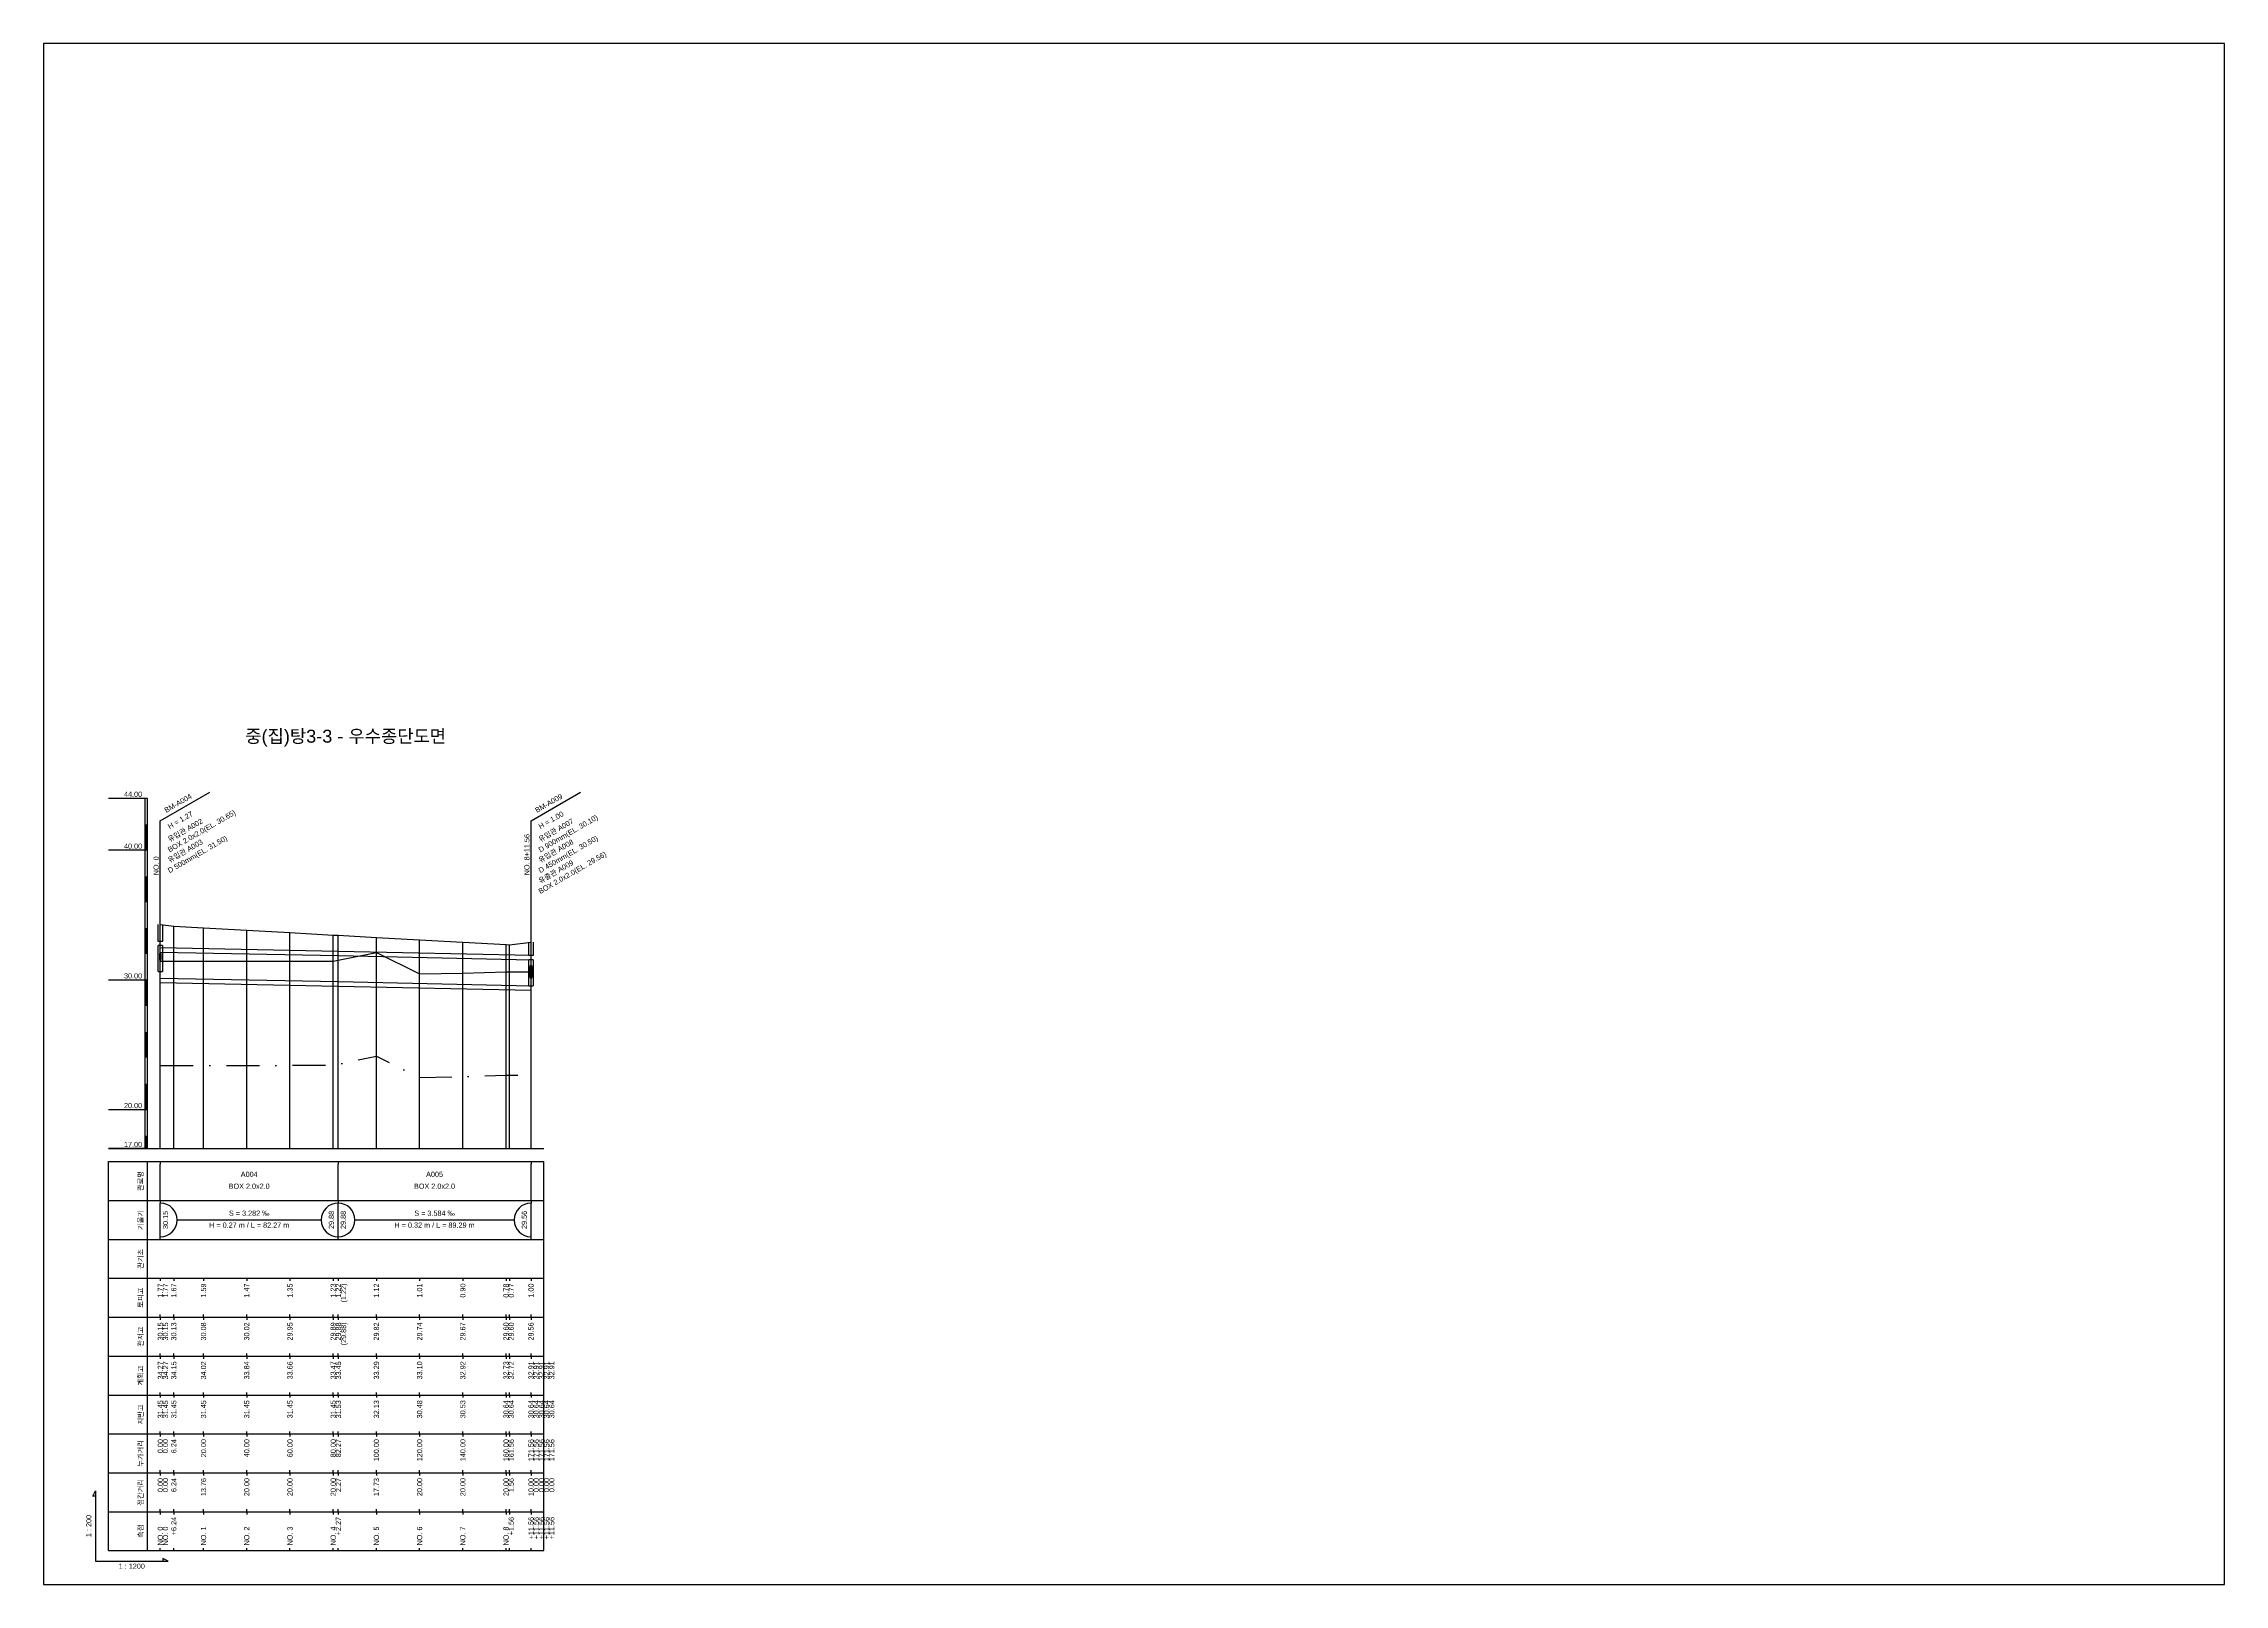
# Model space of a CAD drawing. Header units: millimetres. Extents: x -105495 to 3444, y -108190 to 2013.
# Drawn here: x 20 to 861, y -11592 to -10998 of the extents above; entities that cross this region are included whole.
import ezdxf
from ezdxf.enums import TextEntityAlignment as Align

# ---------------------------------------------------------------- set-up
doc = ezdxf.new("R2010")
doc.units = ezdxf.units.MM
doc.linetypes.add('DASHDOT', pattern=[25.4, 12.7, -6.35, 0, -6.35])
for name, color, linetype in [('KZ_종단_계획선', 1, 'Continuous'), ('KZ_종단_관로', 4, 'Continuous'), ('KZ_종단_깃발', 7, 'Continuous'), ('KZ_종단_노선명', 7, 'Continuous'), ('KZ_종단_도각', 7, 'Continuous'), ('KZ_종단_맨홀', 4, 'Continuous'), ('KZ_종단_수직선', 7, 'Continuous'), ('KZ_종단_암거', 1, 'Continuous'), ('KZ_종단_암선1', 56, 'DASHDOT'), ('KZ_종단_원형관', 4, 'Continuous'), ('KZ_종단_지반선', 3, 'Continuous'), ('KZ_종단_테이블문자', 7, 'Continuous'), ('KZ_종단_테이블선', 7, 'Continuous'), ('KZ_종단_폴대', 7, 'Continuous')]:
    doc.layers.add(name, color=color, linetype=linetype)
doc.styles.get("Standard").update_dxf_attribs({"font": 'arial.ttf'})

msp = doc.modelspace()

# ---------------------------------------------------------------- linework, layer by layer
at = {"layer": 'KZ_종단_계획선'}
msp.add_lwpolyline([(65, -11337.63), (65, -11337.63), (70.2, -11338.25), (81.67, -11338.88), (98.33, -11339.8), (115, -11340.72), (131.67, -11341.65), (133.56, -11341.75), (148.33, -11342.57), (165, -11343.49), (181.67, -11344.41), (198.33, -11345.33), (199.63, -11345.4), (207.96, -11344.43), (207.96, -11344.43), (207.96, -11344.43), (207.96, -11344.43), (207.96, -11344.43)], dxfattribs=at)
at = {"layer": 'KZ_종단_관로'}
for points in [[(65, -11346.5), (133.56, -11347.85)], [(65, -11348.25), (133.56, -11349.6)], [(133.56, -11347.85), (207.96, -11349.45)], [(133.56, -11349.6), (207.96, -11351.2)], [(65, -11358.25), (133.56, -11359.6)], [(65, -11360), (133.56, -11361.35)], [(133.56, -11359.6), (207.96, -11361.2)], [(133.56, -11361.35), (207.96, -11362.95)]]:
    msp.add_lwpolyline(points, dxfattribs=at)
at = {"layer": 'KZ_종단_깃발'}
for p, q in [((65, -11297.63), (84.05, -11286.63)), ((207.96, -11297.63), (227.02, -11286.63)), ((65, -11424), (65, -11297.63)), ((207.96, -11424), (207.96, -11297.63))]:
    msp.add_line(p, q, dxfattribs=at)
at = {"layer": 'KZ_종단_도각'}
msp.add_lwpolyline([(20, -11592), (861, -11592), (861, -10998), (20, -10998)], close=True, dxfattribs=at)
at = {"layer": 'KZ_종단_맨홀'}
for points in [[(64, -11337.63), (64, -11344), (66, -11344), (66, -11337.63)], [(206.96, -11344.43), (206.96, -11349.45), (208.96, -11349.45), (208.96, -11344.43)]]:
    msp.add_lwpolyline(points, dxfattribs=at)
at = {"layer": 'KZ_종단_수직선'}
for p, q in [((65, -11424), (65, -11337.63)), ((65, -11424), (65, -11337.63)), ((65, -11424), (65, -11337.63)), ((70.2, -11424), (70.2, -11338.25)), ((81.67, -11424), (81.67, -11338.88)), ((98.33, -11424), (98.33, -11339.8)), ((115, -11424), (115, -11340.72)), ((131.67, -11424), (131.67, -11341.65)), ((133.56, -11424), (133.56, -11341.75)), ((148.33, -11424), (148.33, -11342.57)), ((165, -11424), (165, -11343.49)), ((181.67, -11424), (181.67, -11344.41)), ((207.97, -11424), (207.97, -11344.43)), ((207.97, -11424), (207.97, -11344.43)), ((207.97, -11424), (207.97, -11344.43)), ((207.97, -11424), (207.97, -11344.43)), ((207.97, -11424), (207.97, -11344.43)), ((198.33, -11424), (198.33, -11345.33)), ((199.63, -11424), (199.63, -11345.4))]:
    msp.add_line(p, q, dxfattribs=at)
at = {"layer": 'KZ_종단_암거'}
for p, q in [((65.83, -11345.75), (64.17, -11345.75)), ((64.17, -11355.75), (64.17, -11345.75)), ((65.83, -11345.75), (65.83, -11355.75)), ((208.8, -11351.2), (207.13, -11351.2)), ((207.13, -11361.2), (207.13, -11351.2)), ((208.8, -11351.2), (208.8, -11361.2)), ((64.17, -11355.75), (65.83, -11355.75)), ((207.13, -11361.2), (208.8, -11361.2))]:
    msp.add_line(p, q, dxfattribs=at)
at = {"layer": 'KZ_종단_암선1', "flags": 128}
msp.add_lwpolyline([(65, -11392.02), (65, -11392.02), (70.2, -11392.01), (81.67, -11391.98), (98.33, -11391.93), (115, -11391.88), (131.67, -11391.83), (133.56, -11391.44), (148.33, -11388.35), (165, -11396.57), (181.67, -11396.24), (198.33, -11395.71), (199.63, -11395.71), (207.97, -11395.71), (207.97, -11395.71), (207.97, -11395.71), (207.97, -11395.71), (207.97, -11395.67)], dxfattribs=at)
at = {"layer": 'KZ_종단_원형관'}
for p, q in [((64.76, -11349.77), (64.77, -11349.52)), ((64.76, -11350.02), (64.76, -11349.77)), ((64.76, -11350.28), (64.76, -11350.02)), ((64.77, -11350.52), (64.76, -11350.28)), ((64.77, -11349.52), (64.79, -11349.29)), ((64.79, -11350.75), (64.77, -11350.52)), ((64.79, -11349.29), (64.81, -11349.08)), ((64.81, -11350.96), (64.79, -11350.75)), ((64.81, -11349.08), (64.84, -11348.9)), ((64.84, -11351.14), (64.81, -11350.96)), ((64.84, -11348.9), (64.88, -11348.76)), ((64.88, -11351.29), (64.84, -11351.14)), ((64.88, -11348.76), (64.92, -11348.65)), ((64.92, -11351.39), (64.88, -11351.29)), ((64.92, -11348.65), (64.96, -11348.58)), ((64.96, -11351.46), (64.92, -11351.39)), ((64.96, -11348.58), (65, -11348.56)), ((65, -11351.48), (64.96, -11351.46)), ((65, -11348.56), (65.04, -11348.58)), ((65.04, -11351.46), (65, -11351.48)), ((65.04, -11348.58), (65.08, -11348.65)), ((65.08, -11351.39), (65.04, -11351.46)), ((65.08, -11348.65), (65.12, -11348.76)), ((65.12, -11351.29), (65.08, -11351.39)), ((65.12, -11348.76), (65.16, -11348.9)), ((65.16, -11351.14), (65.12, -11351.29)), ((65.16, -11348.9), (65.19, -11349.08)), ((65.19, -11350.96), (65.16, -11351.14)), ((65.19, -11349.08), (65.21, -11349.29)), ((65.21, -11350.75), (65.19, -11350.96)), ((65.21, -11349.29), (65.23, -11349.52)), ((65.23, -11350.52), (65.21, -11350.75)), ((65.23, -11349.52), (65.24, -11349.77)), ((65.24, -11350.28), (65.23, -11350.52)), ((65.24, -11349.77), (65.24, -11350.02)), ((65.24, -11350.02), (65.24, -11350.28)), ((207.75, -11353.6), (207.81, -11353.41)), ((207.81, -11353.41), (207.89, -11353.29)), ((207.89, -11353.29), (207.96, -11353.25)), ((207.96, -11353.25), (208.04, -11353.29)), ((208.04, -11353.29), (208.11, -11353.41)), ((208.11, -11353.41), (208.18, -11353.6)), ((207.53, -11355.42), (207.55, -11354.98)), ((207.53, -11355.87), (207.53, -11355.42)), ((207.53, -11356.33), (207.53, -11355.87)), ((207.55, -11356.77), (207.53, -11356.33)), ((207.55, -11354.98), (207.59, -11354.56)), ((207.59, -11357.19), (207.55, -11356.77)), ((207.59, -11354.56), (207.63, -11354.19)), ((207.63, -11357.56), (207.59, -11357.19)), ((207.63, -11354.19), (207.68, -11353.86)), ((207.68, -11357.89), (207.63, -11357.56)), ((207.68, -11353.86), (207.75, -11353.6)), ((207.75, -11358.15), (207.68, -11357.89)), ((207.74, -11355.18), (207.75, -11354.96)), ((207.75, -11355.41), (207.74, -11355.18)), ((207.75, -11354.96), (207.76, -11354.74)), ((207.76, -11355.63), (207.75, -11355.41)), ((207.81, -11358.34), (207.75, -11358.15)), ((207.76, -11354.74), (207.77, -11354.53)), ((207.77, -11355.84), (207.76, -11355.63)), ((207.77, -11354.53), (207.8, -11354.34)), ((207.8, -11356.03), (207.77, -11355.84)), ((207.8, -11354.34), (207.82, -11354.18)), ((207.82, -11356.19), (207.8, -11356.03)), ((207.89, -11358.46), (207.81, -11358.34)), ((207.82, -11354.18), (207.85, -11354.05)), ((207.85, -11356.32), (207.82, -11356.19)), ((207.85, -11354.05), (207.89, -11353.95)), ((207.89, -11356.42), (207.85, -11356.32)), ((207.89, -11353.95), (207.93, -11353.89)), ((207.93, -11356.48), (207.89, -11356.42)), ((207.96, -11358.5), (207.89, -11358.46)), ((207.93, -11353.89), (207.96, -11353.87)), ((207.96, -11356.5), (207.93, -11356.48)), ((207.96, -11353.87), (208, -11353.89)), ((208, -11356.48), (207.96, -11356.5)), ((208.04, -11358.46), (207.96, -11358.5)), ((208, -11353.89), (208.04, -11353.95)), ((208.04, -11356.42), (208, -11356.48)), ((208.04, -11353.95), (208.07, -11354.05)), ((208.07, -11356.32), (208.04, -11356.42)), ((208.11, -11358.34), (208.04, -11358.46)), ((208.07, -11354.05), (208.11, -11354.18)), ((208.11, -11356.19), (208.07, -11356.32)), ((208.11, -11354.18), (208.13, -11354.34)), ((208.13, -11356.03), (208.11, -11356.19)), ((208.18, -11358.15), (208.11, -11358.34)), ((208.13, -11354.34), (208.15, -11354.53)), ((208.15, -11355.84), (208.13, -11356.03)), ((208.15, -11354.53), (208.17, -11354.74)), ((208.17, -11355.63), (208.15, -11355.84)), ((208.17, -11354.74), (208.18, -11354.96)), ((208.18, -11355.41), (208.17, -11355.63)), ((208.18, -11353.6), (208.25, -11353.86)), ((208.18, -11354.96), (208.18, -11355.18)), ((208.18, -11355.18), (208.18, -11355.41)), ((208.25, -11357.89), (208.18, -11358.15)), ((208.25, -11353.86), (208.3, -11354.19)), ((208.3, -11357.56), (208.25, -11357.89)), ((208.3, -11354.19), (208.34, -11354.56)), ((208.34, -11357.19), (208.3, -11357.56)), ((208.34, -11354.56), (208.38, -11354.98)), ((208.38, -11356.77), (208.34, -11357.19)), ((208.38, -11354.98), (208.39, -11355.42)), ((208.39, -11356.33), (208.38, -11356.77)), ((208.39, -11355.42), (208.4, -11355.87)), ((208.4, -11355.87), (208.39, -11356.33))]:
    msp.add_line(p, q, dxfattribs=at)
at = {"layer": 'KZ_종단_지반선', "flags": 128}
msp.add_lwpolyline([(65, -11351.75), (65, -11351.75), (70.2, -11351.75), (81.67, -11351.75), (98.33, -11351.75), (115, -11351.75), (131.67, -11351.75), (133.56, -11351.36), (148.33, -11348.37), (165, -11356.62), (181.67, -11356.33), (198.33, -11355.8), (199.63, -11355.8), (207.97, -11355.8), (207.97, -11355.8), (207.97, -11355.8), (207.97, -11355.8), (207.97, -11355.8)], dxfattribs=at)
at = {"layer": 'KZ_종단_테이블문자'}
for p, q in [((65, -11429), (65, -11430)), ((133.56, -11429), (133.56, -11430)), ((133.56, -11429), (133.56, -11430)), ((207.97, -11429), (207.97, -11430)), ((65, -11443), (65, -11430)), ((133.56, -11443), (133.56, -11430)), ((133.56, -11443), (133.56, -11430)), ((207.97, -11443), (207.97, -11430)), ((65, -11444), (65, -11443)), ((65, -11444), (65, -11445)), ((65, -11458), (65, -11445)), ((133.56, -11444), (133.56, -11443)), ((133.56, -11444), (133.56, -11443)), ((133.56, -11444), (133.56, -11445)), ((133.56, -11444), (133.56, -11445)), ((133.56, -11458), (133.56, -11445)), ((133.56, -11458), (133.56, -11445)), ((207.97, -11444), (207.97, -11443)), ((207.97, -11444), (207.97, -11445)), ((207.97, -11458), (207.97, -11445)), ((71.42, -11451.5), (127.14, -11451.5)), ((139.97, -11451.5), (201.55, -11451.5)), ((65, -11459), (65, -11458)), ((133.56, -11459), (133.56, -11458)), ((133.56, -11459), (133.56, -11458)), ((207.97, -11459), (207.97, -11458))]:
    msp.add_line(p, q, dxfattribs=at)
for centre, start, end in [((65, -11451.5), 270, 90), ((133.56, -11451.5), 90, 270), ((133.56, -11451.5), 270, 90), ((207.97, -11451.5), 90, 270)]:
    msp.add_arc(centre, 6.5, start, end, dxfattribs=at)
at = {"layer": 'KZ_종단_테이블선'}
for p, q in [((45, -11424), (212.97, -11424)), ((45, -11444), (45, -11429)), ((45, -11429), (212.97, -11429)), ((60, -11444), (60, -11429)), ((212.97, -11444), (212.97, -11429)), ((45, -11459), (45, -11444)), ((45, -11444), (212.97, -11444)), ((60, -11459), (60, -11444)), ((212.97, -11459), (212.97, -11444)), ((45, -11474), (45, -11459)), ((45, -11459), (212.97, -11459)), ((60, -11474), (60, -11459)), ((212.97, -11474), (212.97, -11459)), ((45, -11489), (45, -11474)), ((45, -11474), (212.97, -11474)), ((60, -11489), (60, -11474)), ((65, -11474), (65, -11475)), ((65, -11474), (65, -11475)), ((70.2, -11474), (70.2, -11475)), ((81.67, -11474), (81.67, -11475)), ((98.33, -11474), (98.33, -11475)), ((115, -11474), (115, -11475)), ((131.67, -11474), (131.67, -11475)), ((133.56, -11474), (133.56, -11475)), ((148.33, -11474), (148.33, -11475)), ((165, -11474), (165, -11475)), ((181.67, -11474), (181.67, -11475)), ((198.33, -11474), (198.33, -11475)), ((199.63, -11474), (199.63, -11475)), ((207.96, -11474), (207.96, -11475)), ((212.97, -11489), (212.97, -11474)), ((65, -11489), (65, -11488)), ((65, -11489), (65, -11488)), ((70.2, -11489), (70.2, -11488)), ((81.67, -11489), (81.67, -11488)), ((98.33, -11489), (98.33, -11488)), ((115, -11489), (115, -11488)), ((131.67, -11489), (131.67, -11488)), ((133.56, -11489), (133.56, -11488)), ((148.33, -11489), (148.33, -11488)), ((165, -11489), (165, -11488)), ((181.67, -11489), (181.67, -11488)), ((198.33, -11489), (198.33, -11488)), ((199.63, -11489), (199.63, -11488)), ((207.96, -11489), (207.96, -11488)), ((45, -11504), (45, -11489)), ((45, -11489), (212.97, -11489)), ((60, -11504), (60, -11489)), ((65, -11489), (65, -11490)), ((65, -11489), (65, -11490)), ((70.2, -11489), (70.2, -11490)), ((81.67, -11489), (81.67, -11490)), ((98.33, -11489), (98.33, -11490)), ((115, -11489), (115, -11490)), ((131.67, -11489), (131.67, -11490)), ((133.56, -11489), (133.56, -11490)), ((148.33, -11489), (148.33, -11490)), ((165, -11489), (165, -11490)), ((181.67, -11489), (181.67, -11490)), ((198.33, -11489), (198.33, -11490)), ((199.63, -11489), (199.63, -11490)), ((207.96, -11489), (207.96, -11490)), ((212.97, -11504), (212.97, -11489)), ((45, -11519), (45, -11504)), ((45, -11504), (212.97, -11504)), ((60, -11519), (60, -11504)), ((65, -11504), (65, -11503)), ((65, -11504), (65, -11503)), ((65, -11504), (65, -11505)), ((65, -11504), (65, -11505)), ((70.2, -11504), (70.2, -11503)), ((70.2, -11504), (70.2, -11505)), ((81.67, -11504), (81.67, -11503)), ((81.67, -11504), (81.67, -11505)), ((98.33, -11504), (98.33, -11503)), ((98.33, -11504), (98.33, -11505)), ((115, -11504), (115, -11503)), ((115, -11504), (115, -11505)), ((131.67, -11504), (131.67, -11503)), ((131.67, -11504), (131.67, -11505)), ((133.56, -11504), (133.56, -11503)), ((133.56, -11504), (133.56, -11505)), ((148.33, -11504), (148.33, -11503)), ((148.33, -11504), (148.33, -11505)), ((165, -11504), (165, -11503)), ((165, -11504), (165, -11505)), ((181.67, -11504), (181.67, -11503)), ((181.67, -11504), (181.67, -11505)), ((198.33, -11504), (198.33, -11503)), ((198.33, -11504), (198.33, -11505)), ((199.63, -11504), (199.63, -11503)), ((199.63, -11504), (199.63, -11505)), ((207.96, -11504), (207.96, -11503)), ((207.97, -11504), (207.97, -11505)), ((207.97, -11504), (207.97, -11505)), ((207.97, -11504), (207.97, -11505)), ((207.97, -11504), (207.97, -11505)), ((207.97, -11504), (207.97, -11505)), ((212.97, -11519), (212.97, -11504)), ((45, -11534), (45, -11519)), ((45, -11519), (212.97, -11519)), ((60, -11534), (60, -11519)), ((65, -11519), (65, -11518)), ((65, -11519), (65, -11518)), ((65, -11519), (65, -11520)), ((65, -11519), (65, -11520)), ((70.2, -11519), (70.2, -11518)), ((70.2, -11519), (70.2, -11520)), ((81.67, -11519), (81.67, -11518)), ((81.67, -11519), (81.67, -11520)), ((98.33, -11519), (98.33, -11518)), ((98.33, -11519), (98.33, -11520)), ((115, -11519), (115, -11518)), ((115, -11519), (115, -11520)), ((131.67, -11519), (131.67, -11518)), ((131.67, -11519), (131.67, -11520)), ((133.56, -11519), (133.56, -11518)), ((133.56, -11519), (133.56, -11520)), ((148.33, -11519), (148.33, -11518)), ((148.33, -11519), (148.33, -11520)), ((165, -11519), (165, -11518)), ((165, -11519), (165, -11520)), ((181.67, -11519), (181.67, -11518)), ((181.67, -11519), (181.67, -11520)), ((198.33, -11519), (198.33, -11518)), ((198.33, -11519), (198.33, -11520)), ((199.63, -11519), (199.63, -11518)), ((199.63, -11519), (199.63, -11520)), ((207.97, -11519), (207.97, -11518)), ((207.97, -11519), (207.97, -11518)), ((207.97, -11519), (207.97, -11518)), ((207.97, -11519), (207.97, -11518)), ((207.97, -11519), (207.97, -11518)), ((207.97, -11519), (207.97, -11520)), ((207.97, -11519), (207.97, -11520)), ((207.97, -11519), (207.97, -11520)), ((207.97, -11519), (207.97, -11520)), ((207.97, -11519), (207.97, -11520)), ((212.97, -11534), (212.97, -11519)), ((45, -11549), (45, -11534)), ((45, -11534), (212.97, -11534)), ((60, -11549), (60, -11534)), ((65, -11534), (65, -11533)), ((65, -11534), (65, -11533)), ((65, -11534), (65, -11535)), ((65, -11534), (65, -11535)), ((70.2, -11534), (70.2, -11533)), ((70.2, -11534), (70.2, -11535)), ((81.67, -11534), (81.67, -11533)), ((81.67, -11534), (81.67, -11535)), ((98.33, -11534), (98.33, -11533)), ((98.33, -11534), (98.33, -11535)), ((115, -11534), (115, -11533)), ((115, -11534), (115, -11535)), ((131.67, -11534), (131.67, -11533)), ((131.67, -11534), (131.67, -11535)), ((133.56, -11534), (133.56, -11533)), ((133.56, -11534), (133.56, -11535)), ((148.33, -11534), (148.33, -11533)), ((148.33, -11534), (148.33, -11535)), ((165, -11534), (165, -11533)), ((165, -11534), (165, -11535)), ((181.67, -11534), (181.67, -11533)), ((181.67, -11534), (181.67, -11535)), ((198.33, -11534), (198.33, -11533)), ((198.33, -11534), (198.33, -11535)), ((199.63, -11534), (199.63, -11533)), ((199.63, -11534), (199.63, -11535)), ((207.97, -11534), (207.97, -11533)), ((207.97, -11534), (207.97, -11533)), ((207.97, -11534), (207.97, -11533)), ((207.97, -11534), (207.97, -11533)), ((207.97, -11534), (207.97, -11533)), ((207.97, -11534), (207.97, -11535)), ((207.97, -11534), (207.97, -11535)), ((207.97, -11534), (207.97, -11535)), ((207.97, -11534), (207.97, -11535)), ((207.97, -11534), (207.97, -11535)), ((212.97, -11549), (212.97, -11534)), ((45, -11564), (45, -11549)), ((45, -11549), (212.97, -11549)), ((60, -11564), (60, -11549)), ((65, -11549), (65, -11548)), ((65, -11549), (65, -11548)), ((65, -11549), (65, -11550)), ((65, -11549), (65, -11550)), ((70.2, -11549), (70.2, -11548)), ((70.2, -11549), (70.2, -11550)), ((81.67, -11549), (81.67, -11548)), ((81.67, -11549), (81.67, -11550)), ((98.33, -11549), (98.33, -11548)), ((98.33, -11549), (98.33, -11550)), ((115, -11549), (115, -11548)), ((115, -11549), (115, -11550)), ((131.67, -11549), (131.67, -11548)), ((131.67, -11549), (131.67, -11550)), ((133.56, -11549), (133.56, -11548)), ((133.56, -11549), (133.56, -11550)), ((148.33, -11549), (148.33, -11548)), ((148.33, -11549), (148.33, -11550)), ((165, -11549), (165, -11548)), ((165, -11549), (165, -11550)), ((181.67, -11549), (181.67, -11548)), ((181.67, -11549), (181.67, -11550)), ((198.33, -11549), (198.33, -11548)), ((198.33, -11549), (198.33, -11550)), ((199.63, -11549), (199.63, -11548)), ((199.63, -11549), (199.63, -11550)), ((207.97, -11549), (207.97, -11548)), ((207.97, -11549), (207.97, -11548)), ((207.97, -11549), (207.97, -11548)), ((207.97, -11549), (207.97, -11548)), ((207.97, -11549), (207.97, -11548)), ((207.97, -11549), (207.97, -11550)), ((207.97, -11549), (207.97, -11550)), ((207.97, -11549), (207.97, -11550)), ((207.97, -11549), (207.97, -11550)), ((207.97, -11549), (207.97, -11550)), ((212.97, -11564), (212.97, -11549)), ((65, -11564), (65, -11563)), ((65, -11564), (65, -11563)), ((70.2, -11564), (70.2, -11563)), ((81.67, -11564), (81.67, -11563)), ((98.33, -11564), (98.33, -11563)), ((115, -11564), (115, -11563)), ((131.67, -11564), (131.67, -11563)), ((133.56, -11564), (133.56, -11563)), ((148.33, -11564), (148.33, -11563)), ((165, -11564), (165, -11563)), ((181.67, -11564), (181.67, -11563)), ((198.33, -11564), (198.33, -11563)), ((199.63, -11564), (199.63, -11563)), ((207.97, -11564), (207.97, -11563)), ((207.97, -11564), (207.97, -11563)), ((207.97, -11564), (207.97, -11563)), ((207.97, -11564), (207.97, -11563)), ((207.97, -11564), (207.97, -11563)), ((45, -11579), (45, -11564)), ((45, -11564), (212.97, -11564)), ((60, -11579), (60, -11564)), ((65, -11564), (65, -11565)), ((65, -11564), (65, -11565)), ((70.2, -11564), (70.2, -11565)), ((81.67, -11564), (81.67, -11565)), ((98.33, -11564), (98.33, -11565)), ((115, -11564), (115, -11565)), ((131.67, -11564), (131.67, -11565)), ((133.56, -11564), (133.56, -11565)), ((148.33, -11564), (148.33, -11565)), ((165, -11564), (165, -11565)), ((181.67, -11564), (181.67, -11565)), ((198.33, -11564), (198.33, -11565)), ((199.63, -11564), (199.63, -11565)), ((207.97, -11564), (207.97, -11565)), ((207.97, -11564), (207.97, -11565)), ((207.97, -11564), (207.97, -11565)), ((207.97, -11564), (207.97, -11565)), ((207.97, -11564), (207.97, -11565)), ((212.97, -11579), (212.97, -11564)), ((45, -11579), (212.97, -11579)), ((65, -11579), (65, -11578)), ((65, -11579), (65, -11578)), ((70.2, -11579), (70.2, -11578)), ((81.67, -11579), (81.67, -11578)), ((98.33, -11579), (98.33, -11578)), ((115, -11579), (115, -11578)), ((131.67, -11579), (131.67, -11578)), ((133.56, -11579), (133.56, -11578)), ((148.33, -11579), (148.33, -11578)), ((165, -11579), (165, -11578)), ((181.67, -11579), (181.67, -11578)), ((198.33, -11579), (198.33, -11578)), ((199.63, -11579), (199.63, -11578)), ((207.97, -11579), (207.97, -11578)), ((207.97, -11579), (207.97, -11578)), ((207.97, -11579), (207.97, -11578)), ((207.97, -11579), (207.97, -11578)), ((207.97, -11579), (207.97, -11578))]:
    msp.add_line(p, q, dxfattribs=at)
msp.add_lwpolyline([(40, -11558), (39, -11558), (40, -11556), (40, -11583), (68, -11583), (66, -11582), (66, -11583)], dxfattribs=at)
at = {"layer": 'KZ_종단_폴대'}
for p, q in [((60, -11289), (45, -11289)), ((60, -11309), (45, -11309)), ((60, -11359), (45, -11359)), ((60, -11409), (45, -11409)), ((60, -11424), (45, -11424))]:
    msp.add_line(p, q, dxfattribs=at)
msp.add_lwpolyline([(60, -11424), (60, -11289), (59, -11289), (59, -11424), (60, -11424)], dxfattribs=at)
at = {"layer": 'KZ_종단_폴대', "const_width": 1}
for points in [[(59.5, -11309), (59.5, -11299)], [(59.5, -11329), (59.5, -11319)], [(59.5, -11349), (59.5, -11339)], [(59.5, -11369), (59.5, -11359)], [(59.5, -11389), (59.5, -11379)], [(59.5, -11409), (59.5, -11399)], [(59.5, -11424), (59.5, -11419)]]:
    msp.add_lwpolyline(points, dxfattribs=at)

# ---------------------------------------------------------------- texts
at = {"layer": 'KZ_종단_깃발'}
for s, rotation, p in [('BM-A004', 30, (67.6, -11295.13)), ('BM-A009', 30, (210.56, -11295.13)), ('NO. 8+11.56', 90, (207.96, -11318.63)), ('NO. 0', 90, (65, -11318.63))]:
    msp.add_text(s, height=2, rotation=rotation, dxfattribs=at).set_placement(p, align=Align.BOTTOM_LEFT)
for s, p in [('BOX 2.0x2.0(EL. 30.65)', (67.6, -11308.13)), ('H = 1.27', (67.6, -11299.13)), ('H = 1.00', (210.56, -11299.13)), ('유입관 A002', (67.6, -11304.13)), ('D 900mm(EL. 30.10)', (210.56, -11308.13)), ('유입관 A007', (210.56, -11304.13)), ('D 500mm(EL. 31.50)', (67.6, -11316.13)), ('유입관 A003', (67.6, -11312.13)), ('D 450mm(EL. 30.50)', (210.56, -11316.13)), ('BOX 2.0x2.0(EL. 29.56)', (210.56, -11324.13)), ('유입관 A008', (210.56, -11312.13)), ('유출관 A009', (210.56, -11320.13))]:
    msp.add_text(s, height=2, rotation=30, dxfattribs=at).set_placement(p, align=Align.TOP_LEFT)
at = {"layer": 'KZ_종단_노선명'}
msp.add_text('중(집)탕3-3 - 우수종단도면', height=5, dxfattribs=at).set_placement((136.48, -11269), align=Align.BOTTOM_CENTER)
at = {"layer": 'KZ_종단_테이블문자'}
for s, p in [('BOX 2.0x2.0', (99.28, -11437.5)), ('BOX 2.0x2.0', (170.76, -11437.5)), ('H = 0.27 m / L = 82.27 m', (99.28, -11452.5)), ('H = 0.32 m / L = 89.29 m', (170.76, -11452.5))]:
    msp.add_text(s, height=2, dxfattribs=at).set_placement(p, align=Align.TOP_CENTER)
for s, p in [('A004', (99.28, -11435.5)), ('A005', (170.76, -11435.5)), ('S = 3.282 ‰', (99.28, -11450.5)), ('S = 3.584 ‰', (170.76, -11450.5))]:
    msp.add_text(s, height=2, dxfattribs=at).set_placement(p, align=Align.BOTTOM_CENTER)
for s, p in [('30.15', (66, -11451.5)), ('29.88', (134.56, -11451.5))]:
    msp.add_text(s, height=2, rotation=90, dxfattribs=at).set_placement(p, align=Align.TOP_CENTER)
for s, p in [('29.88', (132.56, -11451.5)), ('29.56', (206.97, -11451.5))]:
    msp.add_text(s, height=2, rotation=90, dxfattribs=at).set_placement(p, align=Align.BOTTOM_CENTER)
for s, p in [('1.77', (65, -11476)), ('1.77', (67, -11476)), ('1.67', (70.2, -11476)), ('1.59', (81.67, -11476)), ('1.47', (98.33, -11476)), ('1.35', (115, -11476)), ('1.23', (131.67, -11476)), ('1.22', (133.67, -11476)), ('(1.22)', (135.67, -11476)), ('1.12', (148.33, -11476)), ('1.01', (165, -11476)), ('0.90', (181.67, -11476)), ('0.78', (198.33, -11476)), ('0.77', (200.33, -11476)), ('1.00', (207.96, -11476)), ('30.15', (65, -11491)), ('30.15', (67, -11491)), ('30.13', (70.2, -11491)), ('30.08', (81.67, -11491)), ('30.02', (98.33, -11491)), ('29.95', (115, -11491)), ('29.89', (131.67, -11491)), ('29.88', (133.67, -11491)), ('(29.88)', (135.67, -11491)), ('29.82', (148.33, -11491)), ('29.74', (165, -11491)), ('29.67', (181.67, -11491)), ('29.60', (198.33, -11491)), ('29.60', (200.33, -11491)), ('29.56', (207.96, -11491)), ('34.27', (65, -11506)), ('34.27', (67, -11506)), ('34.15', (70.2, -11506)), ('34.02', (81.67, -11506)), ('33.84', (98.33, -11506)), ('33.66', (115, -11506)), ('33.47', (131.67, -11506)), ('33.45', (133.67, -11506)), ('33.29', (148.33, -11506)), ('33.10', (165, -11506)), ('32.92', (181.67, -11506)), ('32.73', (198.33, -11506)), ('32.72', (200.33, -11506)), ('32.91', (207.97, -11506)), ('32.91', (209.97, -11506)), ('32.91', (211.97, -11506)), ('32.91', (213.97, -11506)), ('32.91', (215.97, -11506)), ('31.45', (65, -11521)), ('31.45', (67, -11521)), ('31.45', (70.2, -11521)), ('31.45', (81.67, -11521)), ('31.45', (98.33, -11521)), ('31.45', (115, -11521)), ('31.45', (131.67, -11521)), ('31.53', (133.67, -11521)), ('32.13', (148.33, -11521)), ('30.48', (165, -11521)), ('30.53', (181.67, -11521)), ('30.64', (198.33, -11521)), ('30.64', (200.33, -11521)), ('30.64', (207.97, -11521)), ('30.64', (209.97, -11521)), ('30.64', (211.97, -11521)), ('30.64', (213.97, -11521)), ('30.64', (215.97, -11521)), ('0.00', (65, -11536)), ('0.00', (67, -11536)), ('6.24', (70.2, -11536)), ('20.00', (81.67, -11536)), ('40.00', (98.33, -11536)), ('60.00', (115, -11536)), ('80.00', (131.67, -11536)), ('82.27', (133.67, -11536)), ('100.00', (148.33, -11536)), ('120.00', (165, -11536)), ('140.00', (181.67, -11536)), ('160.00', (198.33, -11536)), ('161.56', (200.33, -11536)), ('171.56', (207.97, -11536)), ('171.56', (209.97, -11536)), ('171.56', (211.97, -11536)), ('171.56', (213.97, -11536)), ('171.56', (215.97, -11536)), ('0.00', (65, -11551)), ('0.00', (67, -11551)), ('6.24', (70.2, -11551)), ('13.76', (81.67, -11551)), ('20.00', (98.33, -11551)), ('20.00', (115, -11551)), ('20.00', (131.67, -11551)), ('2.27', (133.67, -11551)), ('17.73', (148.33, -11551)), ('20.00', (165, -11551)), ('20.00', (181.67, -11551)), ('20.00', (198.33, -11551)), ('1.56', (200.33, -11551)), ('10.00', (207.97, -11551)), ('0.00', (209.97, -11551)), ('0.00', (211.97, -11551)), ('0.00', (213.97, -11551)), ('0.00', (215.97, -11551)), ('+6.24', (70.2, -11566)), ('+2.27', (133.67, -11566)), ('+1.56', (200.33, -11566)), ('+11.56', (207.97, -11566)), ('+11.56', (209.97, -11566)), ('+11.56', (211.97, -11566)), ('+11.56', (213.97, -11566)), ('+11.56', (215.97, -11566))]:
    msp.add_text(s, height=2, rotation=90, dxfattribs=at).set_placement(p, align=Align.MIDDLE_RIGHT)
for s, p in [('NO. 0', (65, -11577)), ('NO. 0', (67, -11577)), ('NO. 1', (81.67, -11577)), ('NO. 2', (98.33, -11577)), ('NO. 3', (115, -11577)), ('NO. 4', (131.67, -11577)), ('NO. 5', (148.33, -11577)), ('NO. 6', (165, -11577)), ('NO. 7', (181.67, -11577)), ('NO. 8', (198.33, -11577))]:
    msp.add_text(s, height=2, rotation=90, dxfattribs=at).set_placement(p, align=Align.MIDDLE_LEFT)
at = {"layer": 'KZ_종단_테이블선'}
for s, p in [('관로명', (59, -11436.5)), ('기울기', (59, -11451.5)), ('관기초', (59, -11466.5)), ('토피고', (59, -11481.5)), ('관저고', (59, -11496.5)), ('계획고', (59, -11511.5)), ('지반고', (59, -11526.5)), ('누가거리', (59, -11541.5)), ('점간거리', (59, -11556.5)), ('1 : 200', (39, -11569.5)), ('측점', (59, -11571.5))]:
    msp.add_text(s, height=2, rotation=90, dxfattribs=at).set_placement(p, align=Align.BOTTOM_CENTER)
msp.add_text('1 : 1200', height=2, dxfattribs=at).set_placement((54, -11584), align=Align.TOP_CENTER)
at = {"layer": 'KZ_종단_폴대'}
for s, p in [('44.00', (58, -11289)), ('40.00', (58, -11309)), ('30.00', (58, -11359)), ('20.00', (58, -11409)), ('17.00', (58, -11424))]:
    msp.add_text(s, height=2, dxfattribs=at).set_placement(p, align=Align.BOTTOM_RIGHT)

doc.saveas('drawing.dxf')
